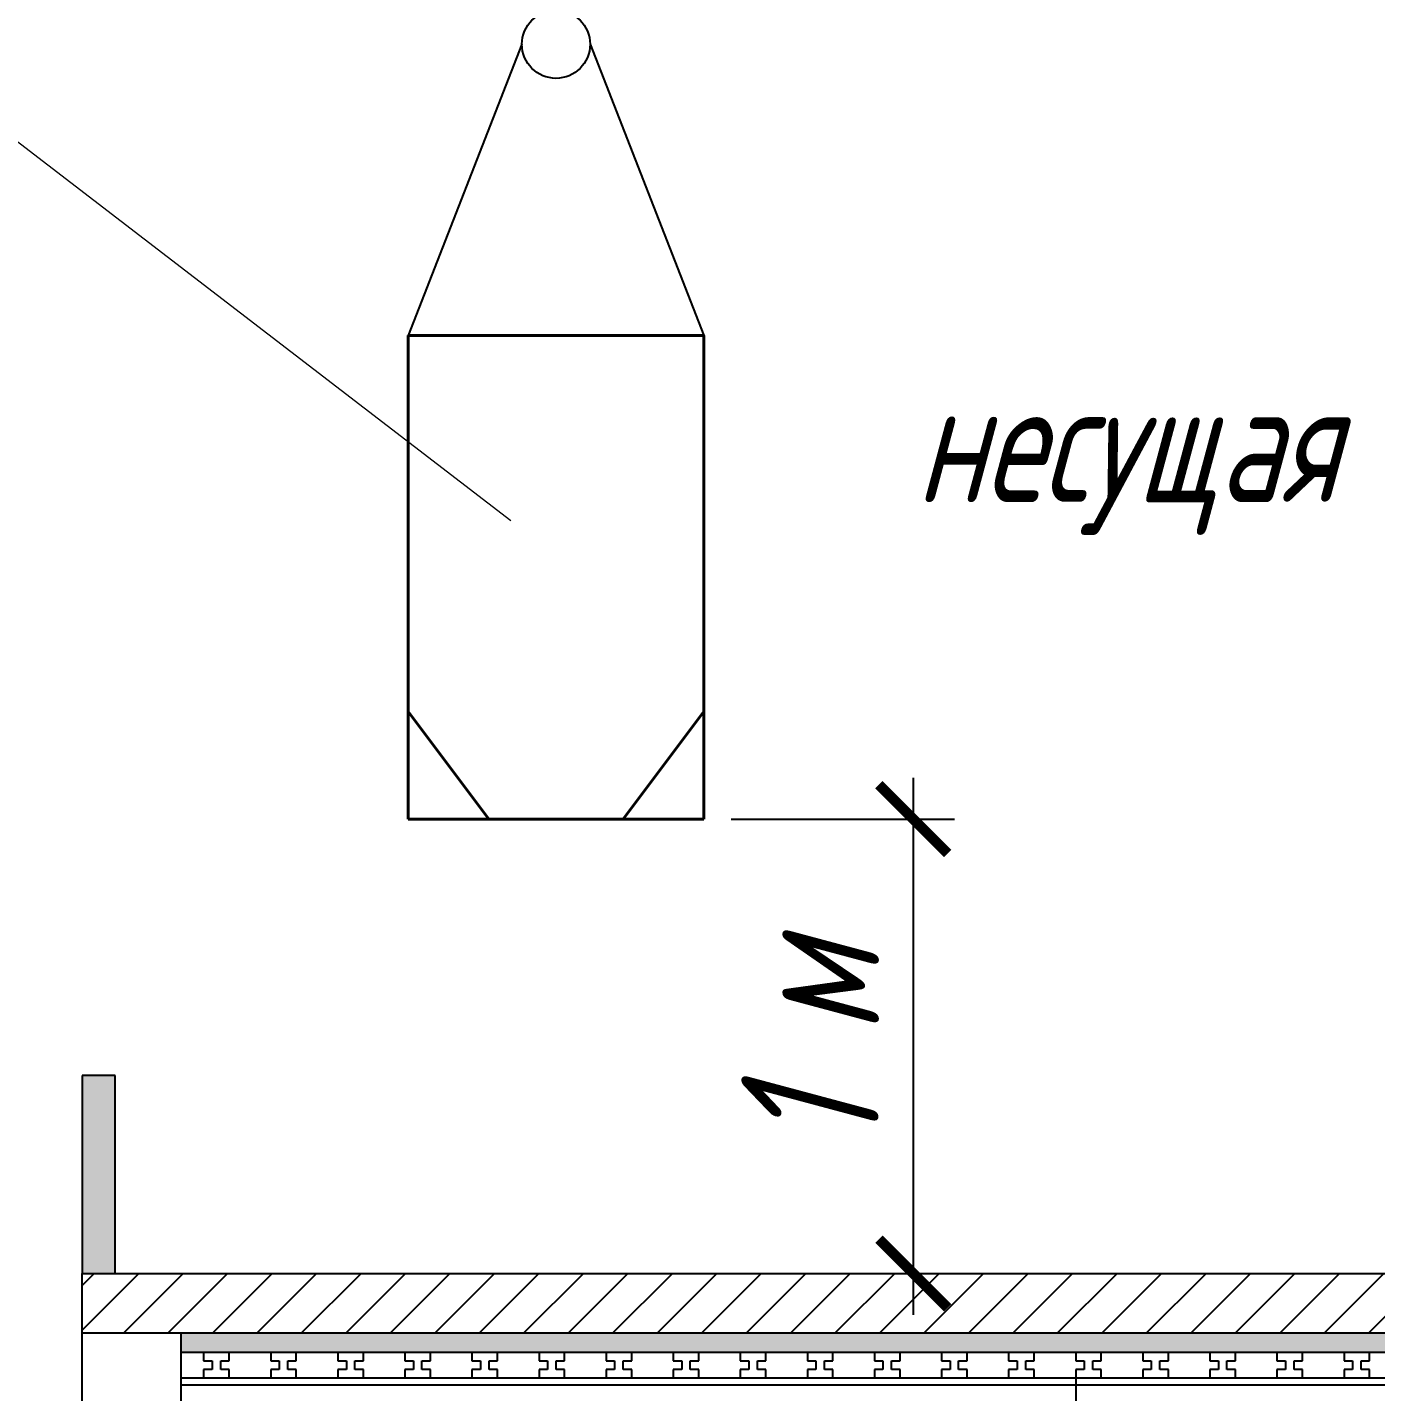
# Model space of a CAD drawing. Header units: millimetres. Extents: x 5763 to 12018931, y 39842 to 3600577.
# Drawn here: x 951961 to 956862, y 767462 to 772423 of the extents above; entities that cross this region are included whole.
import ezdxf

# ---------------------------------------------------------------- set-up
doc = ezdxf.new("R2010")
doc.units = ezdxf.units.MM
doc.layers.add('1SERV2', color=9, linetype='Continuous')
for name, color, linetype, lineweight in [('1УЗЕЛS', 30, 'Continuous', 40), ('AXESD', 255, 'Continuous', 20), ('AXESM', 255, 'Continuous', 25)]:
    doc.layers.add(name, color=color, linetype=linetype, lineweight=lineweight)
doc.styles.get("Standard").update_dxf_attribs({"font": 'romans.shx', "width": 0.7, "oblique": 15, "height": 500})
doc.dimstyles.new('ISO-25', dxfattribs={"dimtxt": 500, "dimasz": 250, "dimexe": 150, "dimexo": 100, "dimgap": 125, "dimtad": 1, "dimtxsty": 'Standard', "dimblk": 'ARCHTICK', "dimcen": 25, "dimdle": 150, "dimadec": 0, "dimazin": 0, "dimtfac": 1, "dimtmove": 0, "dimatfit": 3, "dimfxl": 1, "dimarcsym": 0})

# ---------------------------------------------------------------- blocks, each defined once
blk = doc.blocks.new('_ArchTick')
at = {"color": 0, "linetype": 'ByBlock', "const_width": 0.15}
blk.add_lwpolyline([(-0.5, -0.5), (0.5, 0.5)], dxfattribs=at)
blk = doc.blocks.new('*D464')
at = {"color": 0, "lineweight": -2, "transparency": 16777216}
for p, q in [((955181.5, 769694.1), (955181.5, 767741.8)), ((954520.1, 769544.1), (955331.5, 769544.1)), ((954520.1, 767891.8), (955331.5, 767891.8))]:
    blk.add_line(p, q, dxfattribs=at)
at = {"layer": 'Defpoints', "color": 0, "transparency": 16777216}
for p in [(954420.1, 769544.1), (954420.1, 767891.8), (955181.5, 767891.8)]:
    blk.add_point(p, dxfattribs=at)
at = {"color": 0, "lineweight": -2, "transparency": 16777216, "xscale": 250, "yscale": 250, "zscale": 250}
for p, rotation in [((955181.5, 769544.1), 90), ((955181.5, 767891.8), 270)]:
    blk.add_blockref('_ArchTick', p, dxfattribs=dict(at, rotation=rotation))
at = {"color": 0, "transparency": 16777216, "insert": (954806.5, 768718), "char_height": 500, "attachment_point": 5, "rotation": 90}
blk.add_mtext('1 м', dxfattribs=at)

msp = doc.modelspace()

# ---------------------------------------------------------------- hatches: boundary and pattern name
h = msp.add_hatch(color=256)
h.dxf.hatch_style = 1
h.paths.add_polyline_path([(952280.44913, 768611.83633), (952160.44913, 768611.83633), (952160.44913, 767891.83633), (952280.44913, 767891.83633)])
h = msp.add_hatch()
h.set_pattern_fill('ANSI31', color=256, scale=36)
h.set_pattern_definition([(45, (428056.19, 63186.57), (-80.822305, 80.822305), [])])
h.paths.add_polyline_path([(967460.44913, 767891.83633), (959198.44913, 767891.83633), (952160.44913, 767891.83633), (952160.44913, 767675.83633), (967460.44913, 767675.83633)])
h = msp.add_hatch(color=256)
h.dxf.hatch_style = 1
h.paths.add_polyline_path([(959198.44913, 767675.83633), (952520.44913, 767675.83633), (952520.44913, 767605.83633), (959198.44913, 767605.83633)])

# ---------------------------------------------------------------- linework, layer by layer
for p, q in [((952280.44913, 768611.83633), (952160.44913, 768611.83633)), ((952160.44913, 768611.83633), (952160.44913, 767891.83633)), ((952280.44913, 767891.83633), (952280.44913, 768611.83633)), ((952160.44913, 763355.83633), (952160.44913, 767891.83633)), ((952160.44913, 767891.83633), (959198.44913, 767891.83633)), ((952160.44913, 767675.83633), (967460.44913, 767675.83633)), ((952520.44913, 763355.83633), (952520.44913, 767675.83633)), ((952520.44913, 767675.83633), (959198.44913, 767675.83633)), ((952520.44913, 767605.83633), (959198.44913, 767605.83633)), ((952602.1901, 767605.83633), (952602.1901, 767574.07373)), ((952695.1901, 767574.07373), (952695.1901, 767605.83633)), ((952846.0095, 767605.83633), (952846.0095, 767574.07373)), ((952846.0095, 767605.83633), (952846.0095, 767574.07373)), ((952939.0095, 767574.07373), (952939.0095, 767605.83633)), ((952939.0095, 767574.07373), (952939.0095, 767605.83633)), ((953089.8289, 767605.83633), (953089.8289, 767574.07373)), ((953089.8289, 767605.83633), (953089.8289, 767574.07373)), ((953182.8289, 767574.07373), (953182.8289, 767605.83633)), ((953182.8289, 767574.07373), (953182.8289, 767605.83633)), ((953333.6483, 767605.83633), (953333.6483, 767574.07373)), ((953333.6483, 767605.83633), (953333.6483, 767574.07373)), ((953426.6483, 767574.07373), (953426.6483, 767605.83633)), ((953426.6483, 767574.07373), (953426.6483, 767605.83633)), ((953577.46769, 767605.83633), (953577.46769, 767574.07373)), ((953577.46769, 767605.83633), (953577.46769, 767574.07373)), ((953670.46769, 767574.07373), (953670.46769, 767605.83633)), ((953670.46769, 767574.07373), (953670.46769, 767605.83633)), ((953821.28709, 767605.83633), (953821.28709, 767574.07373)), ((953821.28709, 767605.83633), (953821.28709, 767574.07373)), ((953914.28709, 767574.07373), (953914.28709, 767605.83633)), ((953914.28709, 767574.07373), (953914.28709, 767605.83633)), ((954065.10649, 767605.83633), (954065.10649, 767574.07373)), ((954065.10649, 767605.83633), (954065.10649, 767574.07373)), ((954158.10649, 767574.07373), (954158.10649, 767605.83633)), ((954158.10649, 767574.07373), (954158.10649, 767605.83633)), ((954308.92589, 767605.83633), (954308.92589, 767574.07373)), ((954308.92589, 767605.83633), (954308.92589, 767574.07373)), ((954401.92589, 767574.07373), (954401.92589, 767605.83633)), ((954401.92589, 767574.07373), (954401.92589, 767605.83633)), ((954552.74529, 767605.83633), (954552.74529, 767574.07373)), ((954552.74529, 767605.83633), (954552.74529, 767574.07373)), ((954645.74529, 767574.07373), (954645.74529, 767605.83633)), ((954645.74529, 767574.07373), (954645.74529, 767605.83633)), ((954796.56468, 767605.83633), (954796.56468, 767574.07373)), ((954796.56468, 767605.83633), (954796.56468, 767574.07373)), ((954889.56468, 767574.07373), (954889.56468, 767605.83633)), ((954889.56468, 767574.07373), (954889.56468, 767605.83633)), ((955040.38408, 767605.83633), (955040.38408, 767574.07373)), ((955040.38408, 767605.83633), (955040.38408, 767574.07373)), ((955133.38408, 767574.07373), (955133.38408, 767605.83633)), ((955133.38408, 767574.07373), (955133.38408, 767605.83633)), ((955284.20348, 767605.83633), (955284.20348, 767574.07373)), ((955284.20348, 767605.83633), (955284.20348, 767574.07373)), ((955377.20348, 767574.07373), (955377.20348, 767605.83633)), ((955377.20348, 767574.07373), (955377.20348, 767605.83633)), ((955528.02288, 767605.83633), (955528.02288, 767574.07373)), ((955528.02288, 767605.83633), (955528.02288, 767574.07373)), ((955621.02288, 767574.07373), (955621.02288, 767605.83633)), ((955621.02288, 767574.07373), (955621.02288, 767605.83633)), ((955771.84228, 767605.83633), (955771.84228, 767574.07373)), ((955771.84228, 767605.83633), (955771.84228, 767574.07373)), ((955864.84228, 767574.07373), (955864.84228, 767605.83633)), ((955864.84228, 767574.07373), (955864.84228, 767605.83633)), ((956015.66167, 767605.83633), (956015.66167, 767574.07373)), ((956015.66167, 767605.83633), (956015.66167, 767574.07373)), ((956108.66167, 767574.07373), (956108.66167, 767605.83633)), ((956108.66167, 767574.07373), (956108.66167, 767605.83633)), ((956259.48107, 767605.83633), (956259.48107, 767574.07373)), ((956259.48107, 767605.83633), (956259.48107, 767574.07373)), ((956352.48107, 767574.07373), (956352.48107, 767605.83633)), ((956352.48107, 767574.07373), (956352.48107, 767605.83633)), ((956503.30047, 767605.83633), (956503.30047, 767574.07373)), ((956503.30047, 767605.83633), (956503.30047, 767574.07373)), ((956596.30047, 767574.07373), (956596.30047, 767605.83633)), ((956596.30047, 767574.07373), (956596.30047, 767605.83633)), ((956747.11987, 767605.83633), (956747.11987, 767574.07373)), ((956747.11987, 767605.83633), (956747.11987, 767574.07373)), ((956840.11987, 767574.07373), (956840.11987, 767605.83633)), ((956840.11987, 767574.07373), (956840.11987, 767605.83633)), ((952602.1901, 767574.07373), (952633.1901, 767574.07373)), ((952633.1901, 767574.07373), (952633.1901, 767543.07373)), ((952664.1901, 767543.07373), (952664.1901, 767574.07373)), ((952664.1901, 767574.07373), (952695.1901, 767574.07373)), ((952846.0095, 767574.07373), (952877.0095, 767574.07373)), ((952846.0095, 767574.07373), (952877.0095, 767574.07373)), ((952877.0095, 767574.07373), (952877.0095, 767543.07373)), ((952877.0095, 767574.07373), (952877.0095, 767543.07373)), ((952908.0095, 767543.07373), (952908.0095, 767574.07373)), ((952908.0095, 767574.07373), (952939.0095, 767574.07373)), ((952908.0095, 767543.07373), (952908.0095, 767574.07373)), ((952908.0095, 767574.07373), (952939.0095, 767574.07373)), ((953089.8289, 767574.07373), (953120.8289, 767574.07373)), ((953089.8289, 767574.07373), (953120.8289, 767574.07373)), ((953120.8289, 767574.07373), (953120.8289, 767543.07373)), ((953120.8289, 767574.07373), (953120.8289, 767543.07373)), ((953151.8289, 767543.07373), (953151.8289, 767574.07373)), ((953151.8289, 767574.07373), (953182.8289, 767574.07373)), ((953151.8289, 767543.07373), (953151.8289, 767574.07373)), ((953151.8289, 767574.07373), (953182.8289, 767574.07373)), ((953333.6483, 767574.07373), (953364.6483, 767574.07373)), ((953333.6483, 767574.07373), (953364.6483, 767574.07373)), ((953364.6483, 767574.07373), (953364.6483, 767543.07373)), ((953364.6483, 767574.07373), (953364.6483, 767543.07373)), ((953395.6483, 767543.07373), (953395.6483, 767574.07373)), ((953395.6483, 767574.07373), (953426.6483, 767574.07373)), ((953395.6483, 767543.07373), (953395.6483, 767574.07373)), ((953395.6483, 767574.07373), (953426.6483, 767574.07373)), ((953577.46769, 767574.07373), (953608.46769, 767574.07373)), ((953577.46769, 767574.07373), (953608.46769, 767574.07373)), ((953608.46769, 767574.07373), (953608.46769, 767543.07373)), ((953608.46769, 767574.07373), (953608.46769, 767543.07373)), ((953639.46769, 767543.07373), (953639.46769, 767574.07373)), ((953639.46769, 767574.07373), (953670.46769, 767574.07373)), ((953639.46769, 767543.07373), (953639.46769, 767574.07373)), ((953639.46769, 767574.07373), (953670.46769, 767574.07373)), ((953821.28709, 767574.07373), (953852.28709, 767574.07373)), ((953821.28709, 767574.07373), (953852.28709, 767574.07373)), ((953852.28709, 767574.07373), (953852.28709, 767543.07373)), ((953852.28709, 767574.07373), (953852.28709, 767543.07373)), ((953883.28709, 767543.07373), (953883.28709, 767574.07373)), ((953883.28709, 767574.07373), (953914.28709, 767574.07373)), ((953883.28709, 767543.07373), (953883.28709, 767574.07373)), ((953883.28709, 767574.07373), (953914.28709, 767574.07373)), ((954065.10649, 767574.07373), (954096.10649, 767574.07373)), ((954065.10649, 767574.07373), (954096.10649, 767574.07373)), ((954096.10649, 767574.07373), (954096.10649, 767543.07373)), ((954096.10649, 767574.07373), (954096.10649, 767543.07373)), ((954127.10649, 767543.07373), (954127.10649, 767574.07373)), ((954127.10649, 767574.07373), (954158.10649, 767574.07373)), ((954127.10649, 767543.07373), (954127.10649, 767574.07373)), ((954127.10649, 767574.07373), (954158.10649, 767574.07373)), ((954308.92589, 767574.07373), (954339.92589, 767574.07373)), ((954308.92589, 767574.07373), (954339.92589, 767574.07373)), ((954339.92589, 767574.07373), (954339.92589, 767543.07373)), ((954339.92589, 767574.07373), (954339.92589, 767543.07373)), ((954370.92589, 767543.07373), (954370.92589, 767574.07373)), ((954370.92589, 767574.07373), (954401.92589, 767574.07373)), ((954370.92589, 767543.07373), (954370.92589, 767574.07373)), ((954370.92589, 767574.07373), (954401.92589, 767574.07373)), ((954552.74529, 767574.07373), (954583.74529, 767574.07373)), ((954552.74529, 767574.07373), (954583.74529, 767574.07373)), ((954583.74529, 767574.07373), (954583.74529, 767543.07373)), ((954583.74529, 767574.07373), (954583.74529, 767543.07373)), ((954614.74529, 767543.07373), (954614.74529, 767574.07373)), ((954614.74529, 767574.07373), (954645.74529, 767574.07373)), ((954614.74529, 767543.07373), (954614.74529, 767574.07373)), ((954614.74529, 767574.07373), (954645.74529, 767574.07373)), ((954796.56468, 767574.07373), (954827.56468, 767574.07373)), ((954796.56468, 767574.07373), (954827.56468, 767574.07373)), ((954827.56468, 767574.07373), (954827.56468, 767543.07373)), ((954827.56468, 767574.07373), (954827.56468, 767543.07373)), ((954858.56468, 767543.07373), (954858.56468, 767574.07373)), ((954858.56468, 767574.07373), (954889.56468, 767574.07373)), ((954858.56468, 767543.07373), (954858.56468, 767574.07373)), ((954858.56468, 767574.07373), (954889.56468, 767574.07373)), ((955040.38408, 767574.07373), (955071.38408, 767574.07373)), ((955040.38408, 767574.07373), (955071.38408, 767574.07373)), ((955071.38408, 767574.07373), (955071.38408, 767543.07373)), ((955071.38408, 767574.07373), (955071.38408, 767543.07373)), ((955102.38408, 767543.07373), (955102.38408, 767574.07373)), ((955102.38408, 767574.07373), (955133.38408, 767574.07373)), ((955102.38408, 767543.07373), (955102.38408, 767574.07373)), ((955102.38408, 767574.07373), (955133.38408, 767574.07373)), ((955284.20348, 767574.07373), (955315.20348, 767574.07373)), ((955284.20348, 767574.07373), (955315.20348, 767574.07373)), ((955315.20348, 767574.07373), (955315.20348, 767543.07373)), ((955315.20348, 767574.07373), (955315.20348, 767543.07373)), ((955346.20348, 767543.07373), (955346.20348, 767574.07373)), ((955346.20348, 767574.07373), (955377.20348, 767574.07373)), ((955346.20348, 767543.07373), (955346.20348, 767574.07373)), ((955346.20348, 767574.07373), (955377.20348, 767574.07373)), ((955528.02288, 767574.07373), (955559.02288, 767574.07373)), ((955528.02288, 767574.07373), (955559.02288, 767574.07373)), ((955559.02288, 767574.07373), (955559.02288, 767543.07373)), ((955559.02288, 767574.07373), (955559.02288, 767543.07373)), ((955590.02288, 767543.07373), (955590.02288, 767574.07373)), ((955590.02288, 767574.07373), (955621.02288, 767574.07373)), ((955590.02288, 767543.07373), (955590.02288, 767574.07373)), ((955590.02288, 767574.07373), (955621.02288, 767574.07373)), ((955771.84228, 767574.07373), (955802.84228, 767574.07373)), ((955771.84228, 767574.07373), (955802.84228, 767574.07373)), ((955802.84228, 767574.07373), (955802.84228, 767543.07373)), ((955802.84228, 767574.07373), (955802.84228, 767543.07373)), ((955833.84228, 767543.07373), (955833.84228, 767574.07373)), ((955833.84228, 767574.07373), (955864.84228, 767574.07373)), ((955833.84228, 767543.07373), (955833.84228, 767574.07373)), ((955833.84228, 767574.07373), (955864.84228, 767574.07373)), ((956015.66167, 767574.07373), (956046.66167, 767574.07373)), ((956015.66167, 767574.07373), (956046.66167, 767574.07373)), ((956046.66167, 767574.07373), (956046.66167, 767543.07373)), ((956046.66167, 767574.07373), (956046.66167, 767543.07373)), ((956077.66167, 767543.07373), (956077.66167, 767574.07373)), ((956077.66167, 767574.07373), (956108.66167, 767574.07373)), ((956077.66167, 767543.07373), (956077.66167, 767574.07373)), ((956077.66167, 767574.07373), (956108.66167, 767574.07373)), ((956259.48107, 767574.07373), (956290.48107, 767574.07373)), ((956259.48107, 767574.07373), (956290.48107, 767574.07373)), ((956290.48107, 767574.07373), (956290.48107, 767543.07373)), ((956290.48107, 767574.07373), (956290.48107, 767543.07373)), ((956321.48107, 767543.07373), (956321.48107, 767574.07373)), ((956321.48107, 767574.07373), (956352.48107, 767574.07373)), ((956321.48107, 767543.07373), (956321.48107, 767574.07373)), ((956321.48107, 767574.07373), (956352.48107, 767574.07373)), ((956503.30047, 767574.07373), (956534.30047, 767574.07373)), ((956503.30047, 767574.07373), (956534.30047, 767574.07373)), ((956534.30047, 767574.07373), (956534.30047, 767543.07373)), ((956534.30047, 767574.07373), (956534.30047, 767543.07373)), ((956565.30047, 767543.07373), (956565.30047, 767574.07373)), ((956565.30047, 767574.07373), (956596.30047, 767574.07373)), ((956565.30047, 767543.07373), (956565.30047, 767574.07373)), ((956565.30047, 767574.07373), (956596.30047, 767574.07373)), ((956747.11987, 767574.07373), (956778.11987, 767574.07373)), ((956747.11987, 767574.07373), (956778.11987, 767574.07373)), ((956778.11987, 767574.07373), (956778.11987, 767543.07373)), ((956778.11987, 767574.07373), (956778.11987, 767543.07373)), ((956809.11987, 767543.07373), (956809.11987, 767574.07373)), ((956809.11987, 767574.07373), (956840.11987, 767574.07373)), ((956809.11987, 767543.07373), (956809.11987, 767574.07373)), ((956809.11987, 767574.07373), (956840.11987, 767574.07373)), ((952520.44913, 767512.16378), (959558.44913, 767512.16378)), ((952633.1901, 767543.07373), (952602.1901, 767543.07373)), ((952602.1901, 767543.07373), (952602.1901, 767512.07373)), ((952602.1901, 767512.07373), (952633.1901, 767512.07373)), ((952633.1901, 767512.07373), (952664.1901, 767512.07373)), ((952695.1901, 767543.07373), (952664.1901, 767543.07373)), ((952664.1901, 767512.07373), (952695.1901, 767512.07373)), ((952695.1901, 767512.07373), (952695.1901, 767543.07373)), ((952877.0095, 767543.07373), (952846.0095, 767543.07373)), ((952846.0095, 767543.07373), (952846.0095, 767512.07373)), ((952877.0095, 767543.07373), (952846.0095, 767543.07373)), ((952846.0095, 767543.07373), (952846.0095, 767512.07373)), ((952846.0095, 767512.07373), (952877.0095, 767512.07373)), ((952846.0095, 767512.07373), (952877.0095, 767512.07373)), ((952877.0095, 767512.07373), (952908.0095, 767512.07373)), ((952877.0095, 767512.07373), (952908.0095, 767512.07373)), ((952939.0095, 767543.07373), (952908.0095, 767543.07373)), ((952939.0095, 767543.07373), (952908.0095, 767543.07373)), ((952908.0095, 767512.07373), (952939.0095, 767512.07373)), ((952908.0095, 767512.07373), (952939.0095, 767512.07373)), ((952939.0095, 767512.07373), (952939.0095, 767543.07373)), ((952939.0095, 767512.07373), (952939.0095, 767543.07373)), ((953120.8289, 767543.07373), (953089.8289, 767543.07373)), ((953089.8289, 767543.07373), (953089.8289, 767512.07373)), ((953120.8289, 767543.07373), (953089.8289, 767543.07373)), ((953089.8289, 767543.07373), (953089.8289, 767512.07373)), ((953089.8289, 767512.07373), (953120.8289, 767512.07373)), ((953089.8289, 767512.07373), (953120.8289, 767512.07373)), ((953120.8289, 767512.07373), (953151.8289, 767512.07373)), ((953120.8289, 767512.07373), (953151.8289, 767512.07373)), ((953182.8289, 767543.07373), (953151.8289, 767543.07373)), ((953182.8289, 767543.07373), (953151.8289, 767543.07373)), ((953151.8289, 767512.07373), (953182.8289, 767512.07373)), ((953151.8289, 767512.07373), (953182.8289, 767512.07373)), ((953182.8289, 767512.07373), (953182.8289, 767543.07373)), ((953182.8289, 767512.07373), (953182.8289, 767543.07373)), ((953364.6483, 767543.07373), (953333.6483, 767543.07373)), ((953333.6483, 767543.07373), (953333.6483, 767512.07373)), ((953364.6483, 767543.07373), (953333.6483, 767543.07373)), ((953333.6483, 767543.07373), (953333.6483, 767512.07373)), ((953333.6483, 767512.07373), (953364.6483, 767512.07373)), ((953333.6483, 767512.07373), (953364.6483, 767512.07373)), ((953364.6483, 767512.07373), (953395.6483, 767512.07373)), ((953364.6483, 767512.07373), (953395.6483, 767512.07373)), ((953426.6483, 767543.07373), (953395.6483, 767543.07373)), ((953426.6483, 767543.07373), (953395.6483, 767543.07373)), ((953395.6483, 767512.07373), (953426.6483, 767512.07373)), ((953395.6483, 767512.07373), (953426.6483, 767512.07373)), ((953426.6483, 767512.07373), (953426.6483, 767543.07373)), ((953426.6483, 767512.07373), (953426.6483, 767543.07373)), ((953608.46769, 767543.07373), (953577.46769, 767543.07373)), ((953577.46769, 767543.07373), (953577.46769, 767512.07373)), ((953608.46769, 767543.07373), (953577.46769, 767543.07373)), ((953577.46769, 767543.07373), (953577.46769, 767512.07373)), ((953577.46769, 767512.07373), (953608.46769, 767512.07373)), ((953577.46769, 767512.07373), (953608.46769, 767512.07373)), ((953608.46769, 767512.07373), (953639.46769, 767512.07373)), ((953608.46769, 767512.07373), (953639.46769, 767512.07373)), ((953670.46769, 767543.07373), (953639.46769, 767543.07373)), ((953670.46769, 767543.07373), (953639.46769, 767543.07373)), ((953639.46769, 767512.07373), (953670.46769, 767512.07373)), ((953639.46769, 767512.07373), (953670.46769, 767512.07373)), ((953670.46769, 767512.07373), (953670.46769, 767543.07373)), ((953670.46769, 767512.07373), (953670.46769, 767543.07373)), ((953852.28709, 767543.07373), (953821.28709, 767543.07373)), ((953821.28709, 767543.07373), (953821.28709, 767512.07373)), ((953852.28709, 767543.07373), (953821.28709, 767543.07373)), ((953821.28709, 767543.07373), (953821.28709, 767512.07373)), ((953821.28709, 767512.07373), (953852.28709, 767512.07373)), ((953821.28709, 767512.07373), (953852.28709, 767512.07373)), ((953852.28709, 767512.07373), (953883.28709, 767512.07373)), ((953852.28709, 767512.07373), (953883.28709, 767512.07373)), ((953914.28709, 767543.07373), (953883.28709, 767543.07373)), ((953914.28709, 767543.07373), (953883.28709, 767543.07373)), ((953883.28709, 767512.07373), (953914.28709, 767512.07373)), ((953883.28709, 767512.07373), (953914.28709, 767512.07373)), ((953914.28709, 767512.07373), (953914.28709, 767543.07373)), ((953914.28709, 767512.07373), (953914.28709, 767543.07373)), ((954096.10649, 767543.07373), (954065.10649, 767543.07373)), ((954065.10649, 767543.07373), (954065.10649, 767512.07373)), ((954096.10649, 767543.07373), (954065.10649, 767543.07373)), ((954065.10649, 767543.07373), (954065.10649, 767512.07373)), ((954065.10649, 767512.07373), (954096.10649, 767512.07373)), ((954065.10649, 767512.07373), (954096.10649, 767512.07373)), ((954096.10649, 767512.07373), (954127.10649, 767512.07373)), ((954096.10649, 767512.07373), (954127.10649, 767512.07373)), ((954158.10649, 767543.07373), (954127.10649, 767543.07373)), ((954158.10649, 767543.07373), (954127.10649, 767543.07373)), ((954127.10649, 767512.07373), (954158.10649, 767512.07373)), ((954127.10649, 767512.07373), (954158.10649, 767512.07373)), ((954158.10649, 767512.07373), (954158.10649, 767543.07373)), ((954158.10649, 767512.07373), (954158.10649, 767543.07373)), ((954339.92589, 767543.07373), (954308.92589, 767543.07373)), ((954308.92589, 767543.07373), (954308.92589, 767512.07373)), ((954339.92589, 767543.07373), (954308.92589, 767543.07373)), ((954308.92589, 767543.07373), (954308.92589, 767512.07373)), ((954308.92589, 767512.07373), (954339.92589, 767512.07373)), ((954308.92589, 767512.07373), (954339.92589, 767512.07373)), ((954339.92589, 767512.07373), (954370.92589, 767512.07373)), ((954339.92589, 767512.07373), (954370.92589, 767512.07373)), ((954401.92589, 767543.07373), (954370.92589, 767543.07373)), ((954401.92589, 767543.07373), (954370.92589, 767543.07373)), ((954370.92589, 767512.07373), (954401.92589, 767512.07373)), ((954370.92589, 767512.07373), (954401.92589, 767512.07373)), ((954401.92589, 767512.07373), (954401.92589, 767543.07373)), ((954401.92589, 767512.07373), (954401.92589, 767543.07373)), ((954583.74529, 767543.07373), (954552.74529, 767543.07373)), ((954552.74529, 767543.07373), (954552.74529, 767512.07373)), ((954583.74529, 767543.07373), (954552.74529, 767543.07373)), ((954552.74529, 767543.07373), (954552.74529, 767512.07373)), ((954552.74529, 767512.07373), (954583.74529, 767512.07373)), ((954552.74529, 767512.07373), (954583.74529, 767512.07373)), ((954583.74529, 767512.07373), (954614.74529, 767512.07373)), ((954583.74529, 767512.07373), (954614.74529, 767512.07373)), ((954645.74529, 767543.07373), (954614.74529, 767543.07373)), ((954645.74529, 767543.07373), (954614.74529, 767543.07373)), ((954614.74529, 767512.07373), (954645.74529, 767512.07373)), ((954614.74529, 767512.07373), (954645.74529, 767512.07373)), ((954645.74529, 767512.07373), (954645.74529, 767543.07373)), ((954645.74529, 767512.07373), (954645.74529, 767543.07373)), ((954827.56468, 767543.07373), (954796.56468, 767543.07373)), ((954796.56468, 767543.07373), (954796.56468, 767512.07373)), ((954827.56468, 767543.07373), (954796.56468, 767543.07373)), ((954796.56468, 767543.07373), (954796.56468, 767512.07373)), ((954796.56468, 767512.07373), (954827.56468, 767512.07373)), ((954796.56468, 767512.07373), (954827.56468, 767512.07373)), ((954827.56468, 767512.07373), (954858.56468, 767512.07373)), ((954827.56468, 767512.07373), (954858.56468, 767512.07373)), ((954889.56468, 767543.07373), (954858.56468, 767543.07373)), ((954889.56468, 767543.07373), (954858.56468, 767543.07373)), ((954858.56468, 767512.07373), (954889.56468, 767512.07373)), ((954858.56468, 767512.07373), (954889.56468, 767512.07373)), ((954889.56468, 767512.07373), (954889.56468, 767543.07373)), ((954889.56468, 767512.07373), (954889.56468, 767543.07373)), ((955071.38408, 767543.07373), (955040.38408, 767543.07373)), ((955040.38408, 767543.07373), (955040.38408, 767512.07373)), ((955071.38408, 767543.07373), (955040.38408, 767543.07373)), ((955040.38408, 767543.07373), (955040.38408, 767512.07373)), ((955040.38408, 767512.07373), (955071.38408, 767512.07373)), ((955040.38408, 767512.07373), (955071.38408, 767512.07373)), ((955071.38408, 767512.07373), (955102.38408, 767512.07373)), ((955071.38408, 767512.07373), (955102.38408, 767512.07373)), ((955133.38408, 767543.07373), (955102.38408, 767543.07373)), ((955133.38408, 767543.07373), (955102.38408, 767543.07373)), ((955102.38408, 767512.07373), (955133.38408, 767512.07373)), ((955102.38408, 767512.07373), (955133.38408, 767512.07373)), ((955133.38408, 767512.07373), (955133.38408, 767543.07373)), ((955133.38408, 767512.07373), (955133.38408, 767543.07373)), ((955315.20348, 767543.07373), (955284.20348, 767543.07373)), ((955284.20348, 767543.07373), (955284.20348, 767512.07373)), ((955315.20348, 767543.07373), (955284.20348, 767543.07373)), ((955284.20348, 767543.07373), (955284.20348, 767512.07373)), ((955284.20348, 767512.07373), (955315.20348, 767512.07373)), ((955284.20348, 767512.07373), (955315.20348, 767512.07373)), ((955315.20348, 767512.07373), (955346.20348, 767512.07373)), ((955315.20348, 767512.07373), (955346.20348, 767512.07373)), ((955377.20348, 767543.07373), (955346.20348, 767543.07373)), ((955377.20348, 767543.07373), (955346.20348, 767543.07373)), ((955346.20348, 767512.07373), (955377.20348, 767512.07373)), ((955346.20348, 767512.07373), (955377.20348, 767512.07373)), ((955377.20348, 767512.07373), (955377.20348, 767543.07373)), ((955377.20348, 767512.07373), (955377.20348, 767543.07373)), ((955559.02288, 767543.07373), (955528.02288, 767543.07373)), ((955528.02288, 767543.07373), (955528.02288, 767512.07373)), ((955559.02288, 767543.07373), (955528.02288, 767543.07373)), ((955528.02288, 767543.07373), (955528.02288, 767512.07373)), ((955528.02288, 767512.07373), (955559.02288, 767512.07373)), ((955528.02288, 767512.07373), (955559.02288, 767512.07373)), ((955559.02288, 767512.07373), (955590.02288, 767512.07373)), ((955559.02288, 767512.07373), (955590.02288, 767512.07373)), ((955621.02288, 767543.07373), (955590.02288, 767543.07373)), ((955621.02288, 767543.07373), (955590.02288, 767543.07373)), ((955590.02288, 767512.07373), (955621.02288, 767512.07373)), ((955590.02288, 767512.07373), (955621.02288, 767512.07373)), ((955621.02288, 767512.07373), (955621.02288, 767543.07373)), ((955621.02288, 767512.07373), (955621.02288, 767543.07373)), ((955802.84228, 767543.07373), (955771.84228, 767543.07373)), ((955771.84228, 767543.07373), (955771.84228, 767512.07373)), ((955802.84228, 767543.07373), (955771.84228, 767543.07373)), ((955771.84228, 767543.07373), (955771.84228, 767512.07373)), ((955771.84228, 767512.07373), (955802.84228, 767512.07373)), ((955771.84228, 767512.07373), (955802.84228, 767512.07373)), ((955771.84228, 767512.07373), (955771.84228, 767412.16378)), ((955802.84228, 767512.07373), (955833.84228, 767512.07373)), ((955802.84228, 767512.07373), (955833.84228, 767512.07373)), ((955864.84228, 767543.07373), (955833.84228, 767543.07373)), ((955864.84228, 767543.07373), (955833.84228, 767543.07373)), ((955833.84228, 767512.07373), (955864.84228, 767512.07373)), ((955833.84228, 767512.07373), (955864.84228, 767512.07373)), ((955864.84228, 767512.07373), (955864.84228, 767543.07373)), ((955864.84228, 767512.07373), (955864.84228, 767543.07373)), ((956046.66167, 767543.07373), (956015.66167, 767543.07373)), ((956015.66167, 767543.07373), (956015.66167, 767512.07373)), ((956046.66167, 767543.07373), (956015.66167, 767543.07373)), ((956015.66167, 767543.07373), (956015.66167, 767512.07373)), ((956015.66167, 767512.07373), (956046.66167, 767512.07373)), ((956015.66167, 767512.07373), (956046.66167, 767512.07373)), ((956046.66167, 767512.07373), (956077.66167, 767512.07373)), ((956046.66167, 767512.07373), (956077.66167, 767512.07373)), ((956108.66167, 767543.07373), (956077.66167, 767543.07373)), ((956108.66167, 767543.07373), (956077.66167, 767543.07373)), ((956077.66167, 767512.07373), (956108.66167, 767512.07373)), ((956077.66167, 767512.07373), (956108.66167, 767512.07373)), ((956108.66167, 767512.07373), (956108.66167, 767543.07373)), ((956108.66167, 767512.07373), (956108.66167, 767543.07373)), ((956290.48107, 767543.07373), (956259.48107, 767543.07373)), ((956259.48107, 767543.07373), (956259.48107, 767512.07373)), ((956290.48107, 767543.07373), (956259.48107, 767543.07373)), ((956259.48107, 767543.07373), (956259.48107, 767512.07373)), ((956259.48107, 767512.07373), (956290.48107, 767512.07373)), ((956259.48107, 767512.07373), (956290.48107, 767512.07373)), ((956290.48107, 767512.07373), (956321.48107, 767512.07373)), ((956290.48107, 767512.07373), (956321.48107, 767512.07373)), ((956352.48107, 767543.07373), (956321.48107, 767543.07373)), ((956352.48107, 767543.07373), (956321.48107, 767543.07373)), ((956321.48107, 767512.07373), (956352.48107, 767512.07373)), ((956321.48107, 767512.07373), (956352.48107, 767512.07373)), ((956352.48107, 767512.07373), (956352.48107, 767543.07373)), ((956352.48107, 767512.07373), (956352.48107, 767543.07373)), ((956534.30047, 767543.07373), (956503.30047, 767543.07373)), ((956503.30047, 767543.07373), (956503.30047, 767512.07373)), ((956534.30047, 767543.07373), (956503.30047, 767543.07373)), ((956503.30047, 767543.07373), (956503.30047, 767512.07373)), ((956503.30047, 767512.07373), (956534.30047, 767512.07373)), ((956503.30047, 767512.07373), (956534.30047, 767512.07373)), ((956534.30047, 767512.07373), (956565.30047, 767512.07373)), ((956534.30047, 767512.07373), (956565.30047, 767512.07373)), ((956596.30047, 767543.07373), (956565.30047, 767543.07373)), ((956596.30047, 767543.07373), (956565.30047, 767543.07373)), ((956565.30047, 767512.07373), (956596.30047, 767512.07373)), ((956565.30047, 767512.07373), (956596.30047, 767512.07373)), ((956596.30047, 767512.07373), (956596.30047, 767543.07373)), ((956596.30047, 767512.07373), (956596.30047, 767543.07373)), ((956778.11987, 767543.07373), (956747.11987, 767543.07373)), ((956747.11987, 767543.07373), (956747.11987, 767512.07373)), ((956778.11987, 767543.07373), (956747.11987, 767543.07373)), ((956747.11987, 767543.07373), (956747.11987, 767512.07373)), ((956747.11987, 767512.07373), (956778.11987, 767512.07373)), ((956747.11987, 767512.07373), (956778.11987, 767512.07373)), ((956778.11987, 767512.07373), (956809.11987, 767512.07373)), ((956778.11987, 767512.07373), (956809.11987, 767512.07373)), ((956840.11987, 767543.07373), (956809.11987, 767543.07373)), ((956840.11987, 767543.07373), (956809.11987, 767543.07373)), ((956809.11987, 767512.07373), (956840.11987, 767512.07373)), ((956809.11987, 767512.07373), (956840.11987, 767512.07373)), ((956840.11987, 767512.07373), (956840.11987, 767543.07373)), ((956840.11987, 767512.07373), (956840.11987, 767543.07373)), ((952520.44913, 767487.16378), (955771.84228, 767487.16378)), ((955771.84228, 767487.16378), (959558.44913, 767487.16378))]:
    msp.add_line(p, q)
at = {"layer": '1УЗЕЛS', "color": 7}
for p, q in [((953345.58391, 769544.08909), (953345.58391, 771302.36769)), ((953345.58391, 771302.36769), (954420.0875, 771302.36769)), ((954420.0875, 769544.08909), (954420.0875, 771302.36769)), ((953638.63035, 769544.08909), (953345.58391, 769934.81766)), ((954127.04107, 769544.08909), (954420.0875, 769934.81766)), ((954420.0875, 769544.08909), (953345.58391, 769544.08909))]:
    msp.add_line(p, q, dxfattribs=at)
at = {"layer": 'AXESD', "color": 7}
msp.add_line((953718.47633, 770628.51899), (951679.37472, 772195.42793), dxfattribs=at)
at = {"layer": 'AXESM', "color": 7, "lineweight": 25}
for p, q in [((953759.08885, 772360.86738), (953345.58391, 771302.36769)), ((954006.58256, 772360.86738), (954420.0875, 771302.36769)), ((953486.49625, 771302.36769), (954279.17516, 771302.36769))]:
    msp.add_line(p, q, dxfattribs=at)
msp.add_circle((953882.83571, 772360.83691), 123.74686, dxfattribs=at)

# ---------------------------------------------------------------- texts
at = {"layer": '1SERV2', "color": 7, "insert": (955190.92476, 771135.92588), "char_height": 439.5696516, "width": 4329.25986, "attachment_point": 1}
msp.add_mtext('несущая балка', dxfattribs=at)

# ---------------------------------------------------------------- dimensions: what is measured, and where the dimension line sits
dim = msp.add_linear_dim(base=(955181.45218, 767891.83633), p1=(954420.0875, 769544.08909), p2=(954420.0875, 767891.83633), angle=90, text='1 м', dimstyle='ISO-25')
dim.commit()
dim.dimension.update_dxf_attribs({"geometry": '*D464', "text_midpoint": (954806.45218, 768717.96271)})

doc.saveas('drawing.dxf')
